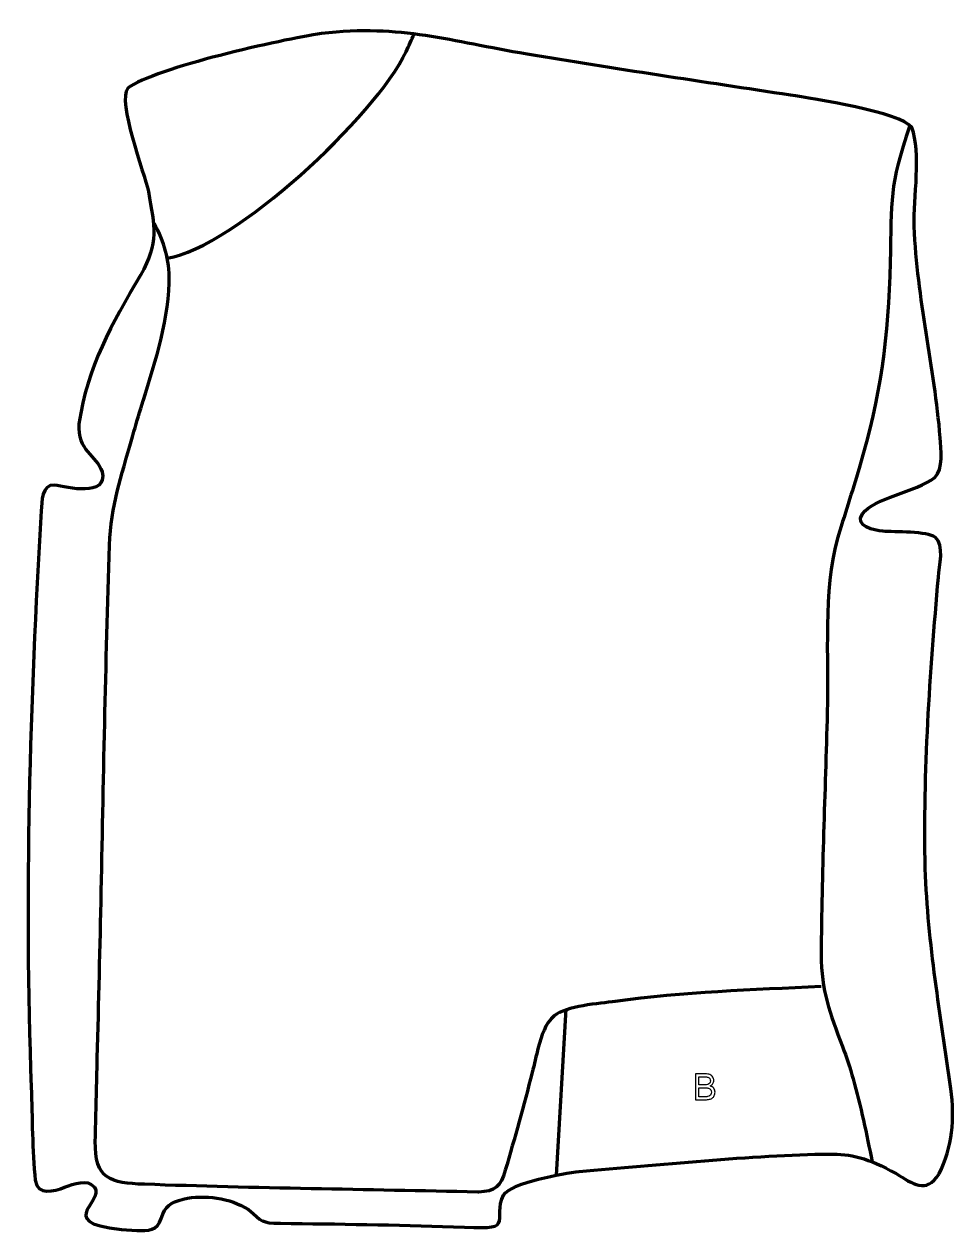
# Model space of a CAD drawing. Header units: millimetres. Extents: x -501 to 153, y -22 to 826.
import ezdxf

# ---------------------------------------------------------------- set-up
doc = ezdxf.new("R2010")
doc.units = ezdxf.units.MM
doc.header["$MEASUREMENT"] = 0
doc.layers.add('layer 2', color=7, linetype='Continuous')
doc.layers.add('layer 3', color=7, linetype='Continuous')

msp = doc.modelspace()

# ---------------------------------------------------------------- linework, layer by layer
at = {"layer": 'layer 2', "color": 140, "lineweight": 158}
for points, knots in [([(-400.0075, 661.4211), (-352.9745, 668.7385), (-253.6853, 761.324), (-232.2012, 806.5187), (-232.2012, 806.5187), (-230.3191, 810.6846), (-228.3925, 814.822), (-226.449, 818.9598)], [0, 0, 0, 0, 0.33333333, 0.33333333, 0.33333333, 0.33333333, 1, 1, 1, 1]), ([(121.5801, 754.7473), (106.952, 711.5278), (108.7233, 702.8037), (107.7697, 658.5367), (107.7697, 658.5367), (106.6382, 606.0093), (100.9215, 564.4003), (85.9736, 513.9446), (85.9736, 513.9446), (81.008, 497.1836), (75.6283, 480.5431), (70.5354, 463.8191), (70.5354, 463.8191), (60.6351, 428.1408), (64.6046, 380.0457), (63.6008, 342.3557), (63.6008, 342.3557), (62.0918, 285.6922), (59.6634, 229.089), (59.3187, 172.3952), (59.3187, 172.3952), (59.1905, 146.1884), (65.444, 131.3857), (74.2509, 107.4202), (74.2509, 107.4202), (77.0283, 99.8622), (79.6032, 92.5078), (81.7934, 84.7491), (81.7934, 84.7491), (87.1135, 65.5251), (91.1692, 45.9737), (95.1166, 26.4307)], [0, 0, 0, 0, 0.11111111, 0.11111111, 0.11111111, 0.11111111, 0.22222222, 0.22222222, 0.22222222, 0.22222222, 0.33333333, 0.33333333, 0.33333333, 0.33333333, 0.44444444, 0.44444444, 0.44444444, 0.44444444, 0.55555556, 0.55555556, 0.55555556, 0.55555556, 0.66666667, 0.66666667, 0.66666667, 0.66666667, 0.77777778, 0.77777778, 0.77777778, 0.77777778, 1, 1, 1, 1]), ([(-181.9539, 5.194), (-260.0093, 7.0123), (-338.0865, 7.8824), (-416.1167, 10.6686), (-416.1167, 10.6686), (-439.9376, 11.533), (-451.2373, 14.3241), (-450.5573, 41.0117), (-450.5573, 41.0117), (-450.1232, 58.0548), (-449.7081, 75.0623), (-449.3258, 92.1062), (-449.3258, 92.1062), (-448.4195, 131.0862), (-447.302, 170.0595), (-446.5275, 209.0429), (-446.5275, 209.0429), (-444.8907, 292.5915), (-443.3563, 376.1339), (-440.5072, 459.6529), (-440.5072, 459.6529), (-439.5361, 487.9342), (-432.4272, 507.6217), (-424.9166, 534.2284), (-424.9166, 534.2284), (-422.9208, 541.435), (-420.8667, 548.6001), (-418.6926, 555.7553), (-418.6926, 555.7553), (-409.9054, 583.9947), (-399.5559, 614.3473), (-398.6775, 644.0786), (-398.6775, 644.0786), (-398.6775, 644.0786), (-398.6455, 645.4712), (-398.6455, 645.4712), (-398.6455, 645.4712), (-398.5069, 660.5621), (-401.9312, 672.8048), (-409.2886, 685.9715)], [0, 0, 0, 0, 0.09090909, 0.09090909, 0.09090909, 0.09090909, 0.18181818, 0.18181818, 0.18181818, 0.18181818, 0.27272727, 0.27272727, 0.27272727, 0.27272727, 0.36363636, 0.36363636, 0.36363636, 0.36363636, 0.45454545, 0.45454545, 0.45454545, 0.45454545, 0.54545455, 0.54545455, 0.54545455, 0.54545455, 0.63636364, 0.63636364, 0.63636364, 0.63636364, 0.72727273, 0.72727273, 0.72727273, 0.72727273, 0.81818182, 0.81818182, 0.81818182, 0.81818182, 1, 1, 1, 1]), ([(59.2141, 149.6565), (10.8003, 147.2208), (-37.3094, 145.8274), (-85.4155, 139.1986), (-85.4155, 139.1986), (-96.3725, 137.6591), (-120.0775, 135.9658), (-128.2473, 129.0711), (-128.2473, 129.0711), (-134.6185, 123.6941), (-137.1709, 114.5218), (-139.37, 106.7997), (-139.37, 106.7997), (-140.9934, 100.9469), (-142.2187, 95.0056), (-143.7005, 89.1174), (-143.7005, 89.1174), (-149.631, 66.1362), (-155.8936, 43.2592), (-162.6134, 20.4957), (-162.6134, 20.4957), (-165.9665, 9.2694), (-169.4114, 5.5982), (-181.4279, 5.211), (-181.4279, 5.211), (-181.4279, 5.211), (-181.9539, 5.194), (-181.9539, 5.194)], [0, 0, 0, 0, 0.125, 0.125, 0.125, 0.125, 0.25, 0.25, 0.25, 0.25, 0.375, 0.375, 0.375, 0.375, 0.5, 0.5, 0.5, 0.5, 0.625, 0.625, 0.625, 0.625, 0.75, 0.75, 0.75, 0.75, 1, 1, 1, 1])]:
    msp.add_open_spline(points, degree=3, knots=knots, dxfattribs=at)
msp.add_open_spline([(-126.6997, 17.0589), (-126.6997, 17.0589), (-119.8586, 133.6843), (-119.8586, 133.6843)], degree=3, dxfattribs=at)
at = {"layer": 'layer 2', "color": 142}
for points, knots in [([(-29.0131, 70.0789), (-29.0131, 70.0789), (-29.0131, 88.2653), (-29.0131, 88.2653), (-29.0131, 88.2653), (-29.0131, 88.2653), (-22.189, 88.2653), (-22.189, 88.2653), (-22.189, 88.2653), (-20.8004, 88.2653), (-19.6871, 88.0833), (-18.8446, 87.715), (-18.8446, 87.715), (-18.0064, 87.3467), (-17.3503, 86.7794), (-16.8761, 86.0132), (-16.8761, 86.0132), (-16.3978, 85.2512), (-16.1607, 84.4511), (-16.1607, 83.6129), (-16.1607, 83.6129), (-16.1607, 82.8382), (-16.3724, 82.1058), (-16.7915, 81.42), (-16.7915, 81.42), (-17.2106, 80.7342), (-17.8456, 80.1796), (-18.6965, 79.7563), (-18.6965, 79.7563), (-17.5958, 79.4346), (-16.7491, 78.8842), (-16.1607, 78.1053), (-16.1607, 78.1053), (-15.568, 77.3306), (-15.2717, 76.412), (-15.2717, 75.3536), (-15.2717, 75.3536), (-15.2717, 74.4985), (-15.4537, 73.7069), (-15.8136, 72.9745), (-15.8136, 72.9745), (-16.1734, 72.2421), (-16.6179, 71.6791), (-17.1471, 71.2812), (-17.1471, 71.2812), (-17.6762, 70.8875), (-18.3409, 70.5869), (-19.1367, 70.3837), (-19.1367, 70.3837), (-19.9368, 70.1805), (-20.9147, 70.0789), (-22.0747, 70.0789), (-22.0747, 70.0789), (-22.0747, 70.0789), (-29.0131, 70.0789), (-29.0131, 70.0789)], [0, 0, 0, 0, 0.06666667, 0.06666667, 0.06666667, 0.06666667, 0.13333333, 0.13333333, 0.13333333, 0.13333333, 0.2, 0.2, 0.2, 0.2, 0.26666667, 0.26666667, 0.26666667, 0.26666667, 0.33333333, 0.33333333, 0.33333333, 0.33333333, 0.4, 0.4, 0.4, 0.4, 0.46666667, 0.46666667, 0.46666667, 0.46666667, 0.53333333, 0.53333333, 0.53333333, 0.53333333, 0.6, 0.6, 0.6, 0.6, 0.66666667, 0.66666667, 0.66666667, 0.66666667, 0.73333333, 0.73333333, 0.73333333, 0.73333333, 0.8, 0.8, 0.8, 0.8, 0.86666667, 0.86666667, 0.86666667, 0.86666667, 1, 1, 1, 1]), ([(-26.6001, 80.6199), (-26.6001, 80.6199), (-22.6673, 80.6199), (-22.6673, 80.6199), (-22.6673, 80.6199), (-21.6005, 80.6199), (-20.8343, 80.6919), (-20.3729, 80.8316), (-20.3729, 80.8316), (-19.759, 81.0136), (-19.2976, 81.3184), (-18.9886, 81.7417), (-18.9886, 81.7417), (-18.6795, 82.1651), (-18.5229, 82.6942), (-18.5229, 83.3335), (-18.5229, 83.3335), (-18.5229, 83.9388), (-18.6668, 84.4722), (-18.9589, 84.9294), (-18.9589, 84.9294), (-19.2468, 85.3909), (-19.6617, 85.7084), (-20.1993, 85.8777), (-20.1993, 85.8777), (-20.7369, 86.047), (-21.6598, 86.1317), (-22.9637, 86.1317), (-22.9637, 86.1317), (-22.9637, 86.1317), (-26.6001, 86.1317), (-26.6001, 86.1317), (-26.6001, 86.1317), (-26.6001, 86.1317), (-26.6001, 80.6199), (-26.6001, 80.6199)], [0, 0, 0, 0, 0.1, 0.1, 0.1, 0.1, 0.2, 0.2, 0.2, 0.2, 0.3, 0.3, 0.3, 0.3, 0.4, 0.4, 0.4, 0.4, 0.5, 0.5, 0.5, 0.5, 0.6, 0.6, 0.6, 0.6, 0.7, 0.7, 0.7, 0.7, 0.8, 0.8, 0.8, 0.8, 1, 1, 1, 1]), ([(-26.6001, 72.2125), (-26.6001, 72.2125), (-22.0704, 72.2125), (-22.0704, 72.2125), (-22.0704, 72.2125), (-21.2915, 72.2125), (-20.7454, 72.2421), (-20.4279, 72.3014), (-20.4279, 72.3014), (-19.8776, 72.3988), (-19.4119, 72.5639), (-19.0394, 72.7967), (-19.0394, 72.7967), (-18.6668, 73.0295), (-18.362, 73.3682), (-18.1207, 73.8127), (-18.1207, 73.8127), (-17.8794, 74.2572), (-17.7609, 74.7694), (-17.7609, 75.3494), (-17.7609, 75.3494), (-17.7609, 76.031), (-17.9345, 76.6194), (-18.2858, 77.1232), (-18.2858, 77.1232), (-18.633, 77.6269), (-19.1156, 77.9783), (-19.7336, 78.1815), (-19.7336, 78.1815), (-20.3475, 78.3847), (-21.2365, 78.4863), (-22.3922, 78.4863), (-22.3922, 78.4863), (-22.3922, 78.4863), (-26.6001, 78.4863), (-26.6001, 78.4863), (-26.6001, 78.4863), (-26.6001, 78.4863), (-26.6001, 72.2125), (-26.6001, 72.2125)], [0, 0, 0, 0, 0.09090909, 0.09090909, 0.09090909, 0.09090909, 0.18181818, 0.18181818, 0.18181818, 0.18181818, 0.27272727, 0.27272727, 0.27272727, 0.27272727, 0.36363636, 0.36363636, 0.36363636, 0.36363636, 0.45454545, 0.45454545, 0.45454545, 0.45454545, 0.54545455, 0.54545455, 0.54545455, 0.54545455, 0.63636364, 0.63636364, 0.63636364, 0.63636364, 0.72727273, 0.72727273, 0.72727273, 0.72727273, 0.81818182, 0.81818182, 0.81818182, 0.81818182, 1, 1, 1, 1])]:
    msp.add_open_spline(points, degree=3, knots=knots, dxfattribs=at)
at = {"layer": 'layer 3', "color": 242, "lineweight": 158}
msp.add_open_spline([(142.1152, 17.973), (132.8065, 3.4062), (123.6022, 11.1885), (111.9215, 18.2508), (111.9215, 18.2508), (92.4382, 29.2991), (79.426, 32.0836), (65.309, 31.9359), (65.309, 31.9359), (10.807, 31.3656), (-55.6816, 24.0735), (-110.7728, 19.7598), (-110.7728, 19.7598), (-121.7688, 18.1799), (-158.2896, 12.2404), (-163.7582, 2.9708), (-163.7582, 2.9708), (-168.2421, -4.6296), (-165.0583, -12.7327), (-167.2509, -16.6462), (-167.2509, -16.6462), (-169.3271, -20.3519), (-176.2248, -20.0962), (-199.0194, -19.2338), (-199.0194, -19.2338), (-239.4657, -17.7358), (-280.0698, -17.2084), (-320.5445, -16.748), (-320.5445, -16.748), (-334.4822, -16.5026), (-332.9918, -15.5096), (-342.9095, -7.0449), (-342.9095, -7.0449), (-356.3287, 1.4106), (-373.3427, 3.5213), (-388.7433, 0.334), (-388.7433, 0.334), (-398.1742, -2.3135), (-401.3095, -4.3909), (-404.2257, -13.393), (-404.2257, -13.393), (-406.9441, -21.7843), (-413.2059, -22.0555), (-421.5021, -21.8583), (-421.5021, -21.8583), (-484.8337, -17.9968), (-443.1798, -2.3877), (-451.232, 8.6633), (-451.232, 8.6633), (-456.735, 14.8768), (-465.2839, 10.8785), (-472.0893, 8.5618), (-472.0893, 8.5618), (-479.7881, 5.9409), (-490.8505, 2.0845), (-492.7265, 13.4523), (-492.7265, 13.4523), (-494.9464, 34.5139), (-494.7653, 57.5151), (-495.6066, 78.8882), (-495.6066, 78.8882), (-500.5508, 213.6348), (-496.6996, 349.2538), (-488.4884, 483.8045), (-488.4884, 483.8045), (-488.0811, 490.4788), (-488.3099, 502.3111), (-479.2712, 502.0257), (-479.2712, 502.0257), (-470.3001, 500.2573), (-441.6698, 493.391), (-445.7853, 511.2125), (-445.7853, 511.2125), (-449.5376, 522.9794), (-463.792, 526.3716), (-462.061, 544.9976), (-462.061, 544.9976), (-456.0376, 585.5275), (-439.0972, 614.9232), (-418.7883, 649.5143), (-418.7883, 649.5143), (-405.6109, 673.3297), (-408.9921, 682.6799), (-413.2642, 708.2129), (-413.2642, 708.2129), (-416.1408, 721.34), (-435.5318, 771.9392), (-427.7151, 780.8003), (-427.7151, 780.8003), (-408.6618, 795.4031), (-319.324, 815.1195), (-291.7561, 819.2419), (-291.7561, 819.2419), (-235.0765, 825.8855), (-201.4518, 813.7795), (-147.3207, 804.753), (-147.3207, 804.753), (-85.5772, 794.4774), (-24.0245, 785.3713), (37.8165, 775.9202), (37.8165, 775.9202), (52.8782, 773.5288), (115.878, 763.9818), (122.9432, 753.2343), (122.9432, 753.2343), (129.6196, 735.5966), (124.1979, 703.6814), (124.6832, 683.6439), (124.6832, 683.6439), (126.6921, 632.918), (138.8288, 585.0617), (142.9308, 535.1501), (142.9308, 535.1501), (143.532, 527.835), (145.1232, 512.8549), (139.1987, 507.4098), (139.1987, 507.4098), (125.611, 497.0983), (96.4099, 492.9135), (88.381, 481.8725), (88.381, 481.8725), (81.9707, 473.0573), (96.8946, 470.1013), (102.6227, 469.5008), (102.6227, 469.5008), (110.4806, 468.9399), (134.1549, 469.6148), (139.5014, 465.2183), (139.5014, 465.2183), (146.0042, 459.871), (142.3749, 445.0943), (141.653, 437.3068), (141.653, 437.3068), (135.7552, 370.5543), (130.768, 299.4006), (132.4655, 232.475), (132.4655, 232.475), (134.1565, 179.1506), (143.2423, 130.1217), (150.3671, 77.6861), (150.3671, 77.6861), (153.2083, 56.7762), (151.6566, 37.0677), (142.1152, 17.973)], degree=3, knots=[0, 0, 0, 0, 0.02702703, 0.02702703, 0.02702703, 0.02702703, 0.05405405, 0.05405405, 0.05405405, 0.05405405, 0.08108108, 0.08108108, 0.08108108, 0.08108108, 0.10810811, 0.10810811, 0.10810811, 0.10810811, 0.13513514, 0.13513514, 0.13513514, 0.13513514, 0.16216216, 0.16216216, 0.16216216, 0.16216216, 0.18918919, 0.18918919, 0.18918919, 0.18918919, 0.21621622, 0.21621622, 0.21621622, 0.21621622, 0.24324324, 0.24324324, 0.24324324, 0.24324324, 0.27027027, 0.27027027, 0.27027027, 0.27027027, 0.2972973, 0.2972973, 0.2972973, 0.2972973, 0.32432432, 0.32432432, 0.32432432, 0.32432432, 0.35135135, 0.35135135, 0.35135135, 0.35135135, 0.37837838, 0.37837838, 0.37837838, 0.37837838, 0.40540541, 0.40540541, 0.40540541, 0.40540541, 0.43243243, 0.43243243, 0.43243243, 0.43243243, 0.45945946, 0.45945946, 0.45945946, 0.45945946, 0.48648649, 0.48648649, 0.48648649, 0.48648649, 0.51351351, 0.51351351, 0.51351351, 0.51351351, 0.54054054, 0.54054054, 0.54054054, 0.54054054, 0.56756757, 0.56756757, 0.56756757, 0.56756757, 0.59459459, 0.59459459, 0.59459459, 0.59459459, 0.62162162, 0.62162162, 0.62162162, 0.62162162, 0.64864865, 0.64864865, 0.64864865, 0.64864865, 0.67567568, 0.67567568, 0.67567568, 0.67567568, 0.7027027, 0.7027027, 0.7027027, 0.7027027, 0.72972973, 0.72972973, 0.72972973, 0.72972973, 0.75675676, 0.75675676, 0.75675676, 0.75675676, 0.78378378, 0.78378378, 0.78378378, 0.78378378, 0.81081081, 0.81081081, 0.81081081, 0.81081081, 0.83783784, 0.83783784, 0.83783784, 0.83783784, 0.86486486, 0.86486486, 0.86486486, 0.86486486, 0.89189189, 0.89189189, 0.89189189, 0.89189189, 0.91891892, 0.91891892, 0.91891892, 0.91891892, 0.94594595, 0.94594595, 0.94594595, 0.94594595, 1, 1, 1, 1], dxfattribs=at)

doc.saveas('drawing.dxf')
